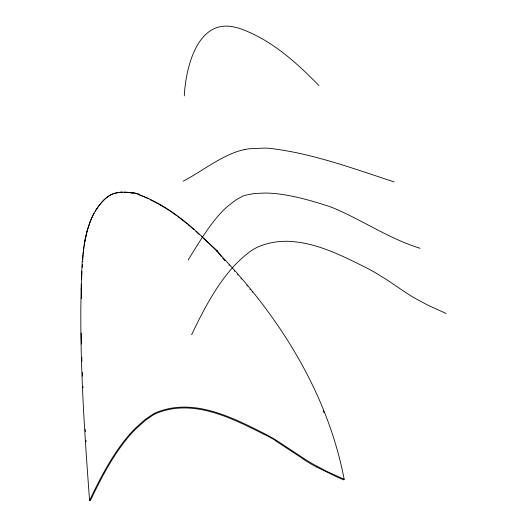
<?xml version="1.0" encoding="UTF-8"?>
<svg xmlns="http://www.w3.org/2000/svg" width="527" height="527" viewBox="0 0 527 527"><rect width="100%" height="100%" fill="white"/><g stroke="black" fill="none" stroke-linecap="round" stroke-linejoin="round"><path stroke-width="0.79" d="M82.719 259.146L83.002 254.706M81.244 290.291L81.421 284.086M81.599 279.224L81.962 271.497M82.205 267.413L82.469 264.389M265.384 435.032C232.657 418.596 194.035 398.267 157.066 413.089A37.002 33.32 -12 0 0 153.304 414.927L145.636 420.164L136.618 428.207A126.085 113.911 -11.7 0 0 129.833 435.282C113.206 454.755 101.336 477.666 90.341 500.65L89.564 500.426C84.024 425.632 78.872 350.574 81.553 275.535A138.825 22.747 -86.6 0 1 82.245 261.636L83.918 247.176M184.305 95.888C185.636 67.976 197.553 16.732 236.412 27.615A40.052 37.654 -17 0 1 239.074 28.254C270.588 39.09 296.042 62.127 318.947 85.539M83.101 253.731L83.543 249.917M83.602 249.455L83.727 248.533M83.655 248.56L83.912 246.748M83.984 246.728L84.221 245.18M84.122 245.839L84.188 245.398M84.188 244.989L84.472 243.665M84.221 244.772L84.504 243.454M84.472 243.263L84.768 241.583M84.656 242.604L84.728 241.788M84.801 241.761L84.959 240.549M84.84 241.557L84.999 240.345M85.031 240.523L85.038 240.147M85.071 240.319L85.315 238.738M85.078 239.943L85.275 238.935M85.348 238.909L86.105 235.411M85.387 238.705L85.558 237.552M85.677 237.328L85.888 236.359M85.855 236.201L86.83 232.13M86.112 235.062L86.593 233.066M86.876 232.242L86.995 231.491M86.915 232.097L87.054 231.281M87.12 231.32L87.225 230.648M87.139 231.248L87.245 230.582M87.311 230.615L87.416 229.956M87.35 230.477L87.436 229.891M87.502 229.924L87.627 229.205M87.561 229.719L89.689 223.105M87.772 228.975L88.095 227.901M88.088 227.671L90.4 221.228M89.774 222.664L90.763 220.312M90.492 220.8L91.138 219.423M90.861 219.897L91.507 218.547M91.23 219.015L91.889 217.691M91.612 218.152L92.185 216.887M92.08 217.269L92.383 216.472M92.469 216.439L92.581 216.063M89.564 500.426C100.65 477.422 112.422 454.294 129.194 434.828A126.434 114.115 -12.2 0 1 135.992 427.674L145.077 419.564L152.87 414.229A37.97 34.268 -12.2 0 1 156.717 412.345C193.936 397.345 232.894 417.707 265.845 434.327A249.581 225.266 -12.2 0 1 275.693 439.874L304.751 459.017A199.213 179.806 -12.2 0 0 312.432 463.753L325.864 470.954L344.177 479.287L343.775 479.919L336.233 476.652L316.503 466.948M191.617 334.685C202.704 311.674 214.482 288.552 231.248 269.08A126.434 114.115 -12.2 0 1 238.046 261.926C244.897 255.371 252.222 248.757 261.339 245.589A69.926 63.115 -12.2 0 1 264.89 244.403L266.109 244.041A61.969 55.934 -12.2 0 1 276.682 241.86L282.689 241.366A75.743 68.365 -12.2 0 1 289.31 241.346C317.511 242.828 343.222 256.26 368.004 268.632A248.237 224.054 -12.2 0 1 376.225 273.23L388.254 280.7L406.804 293.269A199.213 179.806 -12.2 0 0 414.492 298.005L427.917 305.205L446.237 313.539M92.666 216.03L92.778 215.662M92.864 215.622L92.976 215.26M93.062 215.227L94.3 212.763M93.266 214.832L93.463 214.436M93.668 214.048L94.399 212.572M95.012 211.623L95.993 209.911M95.117 211.446L96.098 209.739M188.119 260.048C198.798 242.993 208.916 225.207 223.007 210.648A82.739 74.682 -12.2 0 1 228.112 205.958L235.806 200.023L242.203 196.36A25.046 22.608 -12.2 0 1 245.029 195.3L254.1 193.541L264.778 193.047A111.876 100.98 -12.2 0 1 276.899 193.752C294.441 195.787 311.51 200.682 328.262 206.103A124.056 111.974 -12.2 0 1 333.413 207.994C362.807 220.345 389.387 238.889 420.085 248.283M96.513 209.193L96.975 208.402M96.619 209.028L97.146 208.158M97.225 208.119C101.421 202.111 106.606 196.09 113.7 193.547M97.39 207.875C101.434 202.282 106.151 196.637 112.699 193.949M344.177 479.287C327.445 391.996 278.045 314.402 216.887 251.28L217.308 250.812L203.185 238.118M183.212 181.196C201.841 171.4 218.547 157.553 238.784 151.045A60.546 54.65 -12.2 0 1 244.554 149.576M113.72 193.561L117.6 192.533L122.369 192.098M113.898 193.501L120.63 192.171L128.226 192.368M124.3 192.118L128.786 192.434M82.245 261.636L82.943 261.544A2.892 0.758 -77.9 0 0 82.864 261.794M128.094 192.395L133.16 193.119M128.654 192.46L129.787 192.612M129.932 192.638L132.62 193.086M394.209 181.914C353.123 168.561 311.951 153.093 268.763 148.252A78.543 70.895 -12.2 0 0 264.356 148.094L249.851 148.719A56.145 50.671 -12.2 0 0 244.554 149.576M138.851 194.746L139.984 195.155M139.629 194.865C169.99 206.255 194.575 228.408 216.887 251.28M140.584 195.385L142.534 196.169M143.239 196.466L144.734 197.118M145.524 197.473L146.348 197.849M147.211 198.251L148.1 198.679M149.997 199.595L154.951 202.111M155.267 202.276L155.906 202.612M156.229 202.783L156.888 203.132M157.217 203.31L157.896 203.679M158.41 203.956L158.937 204.245M159.464 204.542L159.826 204.746M160.004 204.845L160.735 205.26M160.919 205.372L161.67 205.8M162.046 206.024L163.403 206.828M275.193 440.552L304.217 459.623M163.601 206.946L164.193 207.309M164.753 207.651L165.893 208.356M166.473 208.718L168.258 209.865M168.864 210.26L170.102 211.083M170.735 211.511L171.374 211.946M172.026 212.388L175.379 214.759M175.722 215.009L176.071 215.266M176.42 215.523L176.776 215.78M177.843 216.571L178.205 216.841M178.567 217.117L178.93 217.387M179.299 217.671L179.667 217.947M180.043 218.231L181.545 219.397M181.927 219.7L182.309 219.996M182.698 220.306L183.87 221.235M184.661 221.874L185.458 222.519M185.866 222.849L187.092 223.856M187.915 224.542L190.023 226.32M190.451 226.682L191.321 227.427M192.19 228.178L193.969 229.732M195.78 231.34L196.703 232.163M197.401 232.789L199.292 234.508M201.459 236.504L201.953 236.959M228.916 264.976L229.245 265.351M224.548 260.114L224.212 259.732M224.719 260.298L225.055 260.674M223.712 259.165L224.047 259.547M223.54 258.974L223.204 258.599M234.199 270.911L234.528 271.28M223.04 258.408L222.704 258.026M237.446 274.607L237.769 274.975M240.958 278.664L241.28 279.033M221.373 256.478L221.044 256.089M246.899 285.667L247.209 286.036M220.879 255.891L220.549 255.496M249.963 289.363L250.266 289.731M252.077 291.945L252.374 292.314M220.391 255.299L217.308 250.812M323.209 410.632L324.052 412.72M85.934 440.203L86.026 441.652M85.262 429.459L85.394 431.587M82.943 386.423L83.009 387.918M82.337 372.523L82.489 376.113M81.916 361.305L81.777 357.214M81.395 344.052L81.158 333.077M81.474 298.717A180.306 32.022 -86.5 0 1 81.645 289.87M316.437 467.041A203.409 183.113 -11.8 0 1 304.145 459.709M265.529 434.821A249.199 224.087 -11.7 0 1 275.344 440.348M133.226 192.869A44.215 41.771 -18.5 0 1 139.714 194.654M82.831 259.534A17.641 15.784 -89.9 0 1 82.831 259.146M132.738 192.572A42.562 40.777 -23.5 0 1 139.029 194.311"/></g></svg>
